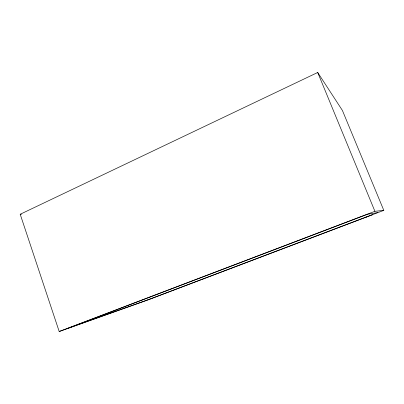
<?xml version="1.0" encoding="UTF-8"?>
<svg xmlns="http://www.w3.org/2000/svg" width="404" height="404" viewBox="0 0 404 404"><rect width="100%" height="100%" fill="white"/><g stroke="black" fill="none" stroke-linecap="round" stroke-linejoin="round"><path stroke-width="0.61" d="M372.003 214.852L372.347 214.787L147.258 300.157L59.196 331.512L20.2 214.261L317.701 72.488L342.415 110.469L383.8 210.378L149.298 299.334L68.513 328.063L367.463 214.261L377.775 212.6M59.196 331.512L374.912 211.307L383.8 210.378M148.071 299.768L148.667 299.541M365.938 217.089L366.352 216.999M20.2 214.261L21.457 214.241M317.701 72.488L374.912 211.307"/></g></svg>
